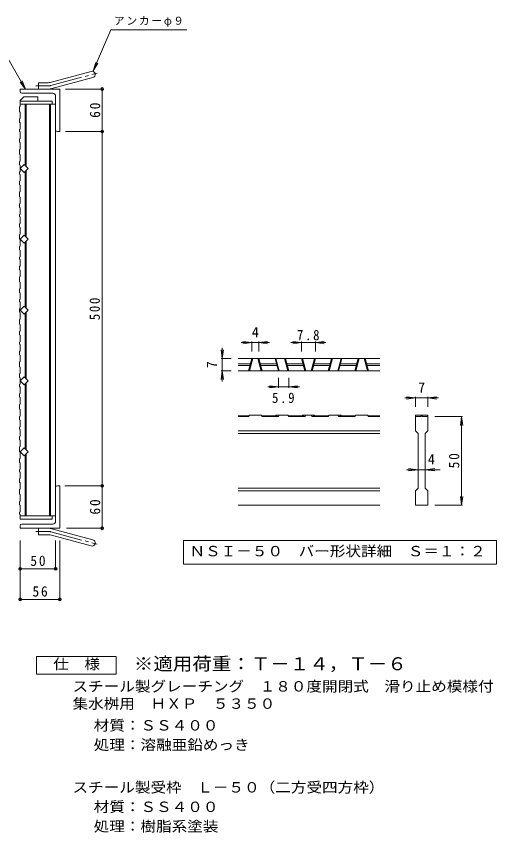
# Model space of a CAD drawing. Units: millimetres, scale not verified, with parts at other scales. Extents: x -726 to 871, y -688 to 653.
# Drawn here: x 193 to 871, y -553 to 600 of the extents above; entities that cross this region are included whole.
import ezdxf
from ezdxf.enums import TextEntityAlignment as Align

# ---------------------------------------------------------------- set-up
doc = ezdxf.new("R2010")
doc.units = ezdxf.units.MM
doc.header["$LTSCALE"] = 5
doc.header["$PDMODE"] = 32
doc.header["$PDSIZE"] = 4
doc.linetypes.add('CHAIN2', pattern=[12, 9, -1, 1, -1])
for name, color, linetype, lineweight in [('B-1', 2, 'Continuous', 9), ('B-2', 3, 'Continuous', 9), ('B-4', 7, 'Continuous', 9), ('B-5', 7, 'Continuous', 9), ('D-0', 7, 'Continuous', 9), ('D-2', 3, 'Continuous', 9), ('D-4', 7, 'Continuous', 9), ('F-4_F-4ﾚｲﾔ', 2, 'Continuous', 9)]:
    doc.layers.add(name, color=color, linetype=linetype, lineweight=lineweight)
doc.layers.add('F-5_F-5ﾚｲﾔ', color=2, linetype='Continuous')
doc.styles.add('ＭＳ ゴシック', font='')
doc.styles.get('ＭＳ ゴシック').set_extended_font_data('MS Gothic')

msp = doc.modelspace()

# ---------------------------------------------------------------- linework, layer by layer
at = {"layer": 'B-1'}
for p, q in [((240.814, 506.376), (299.004, 521.969)), ((243.143, 497.683), (301.334, 513.275)), ((198.669, 493.57), (198.669, 497.07)), ((254.669, 497.07), (198.669, 497.07)), ((224.669, 497.07), (224.669, 506.07)), ((238.484, 506.07), (224.669, 506.07)), ((254.669, 497.07), (254.669, 437.07)), ((244.669, 491.07), (201.169, 491.07)), ((248.669, 487.07), (248.669, 439.57)), ((251.169, 437.07), (254.669, 437.07)), ((248.669, -112.93), (248.669, -65.43)), ((251.169, -62.93), (254.669, -62.93)), ((254.669, -122.93), (254.669, -62.93)), ((198.669, -119.43), (198.669, -122.93)), ((254.669, -122.93), (198.669, -122.93)), ((244.669, -116.93), (201.169, -116.93)), ((224.669, -122.93), (224.669, -131.93)), ((243.143, -123.544), (301.334, -139.136)), ((238.484, -131.93), (224.669, -131.93)), ((240.814, -132.237), (299.004, -147.829))]:
    msp.add_line(p, q, dxfattribs=at)
at = {"layer": 'B-1', "linetype": 'CHAIN2'}
for p, q in [((241.978, 502.03), (307.145, 519.491)), ((238.484, 501.57), (220.864, 501.57)), ((238.484, -127.43), (220.864, -127.43)), ((241.978, -127.89), (307.145, -145.352))]:
    msp.add_line(p, q, dxfattribs=at)
at = {"layer": 'B-1'}
for centre, radius, start, end in [((300.169, 517.622), 4.5, 285.00014, 104.99991), ((238.484, 515.07), 9, 270, 285.00002), ((238.484, 515.07), 18, 270, 285), ((201.169, 493.57), 2.5, 180, 270), ((244.669, 487.07), 4, 0, 90), ((251.169, 439.57), 2.5, 180, 270), ((251.169, -65.43), 2.5, 90, 180), ((244.669, -112.93), 4, 270, 0), ((201.169, -119.43), 2.5, 90, 180), ((238.484, -140.93), 18, 75, 90), ((238.484, -140.93), 9, 74.99998, 90), ((300.169, -143.482), 4.5, 255.00009, 74.99986)]:
    msp.add_arc(centre, radius, start, end, dxfattribs=at)
at = {"layer": 'B-1', "linetype": 'CHAIN2'}
for centre, start, end in [((238.484, 515.07), 270, 284.99995), ((238.484, -140.93), 75.00005, 90)]:
    msp.add_arc(centre, 13.5, start, end, dxfattribs=at)
at = {"layer": 'B-2'}
for p, q in [((198.669, 481.07), (203.669, 486.07)), ((203.669, 486.07), (223.669, 486.07)), ((223.669, 480.07), (223.669, 486.07)), ((198.669, 481.07), (198.669, 480.07)), ((198.669, 480.07), (243.669, 480.07)), ((198.669, 472.336), (198.669, 480.07)), ((198.669, 475.57), (248.669, 475.57)), ((205.669, 389.383), (205.669, 475.57)), ((207.169, 387.883), (207.169, 475.57)), ((240.169, -105.43), (240.169, 475.57)), ((241.669, -105.43), (241.669, 475.57)), ((243.669, 480.07), (243.669, 475.57)), ((248.669, -105.43), (248.669, 475.57)), ((198.669, 472.336), (197.869, 471.819)), ((197.869, 465.102), (197.869, 471.819)), ((197.869, 465.102), (198.669, 464.585)), ((198.669, 464.585), (198.669, 455.461)), ((197.869, 454.943), (198.669, 455.461)), ((197.869, 450.102), (197.869, 454.943)), ((197.869, 450.102), (198.669, 449.585)), ((198.669, 449.585), (198.669, 440.461)), ((197.869, 439.943), (198.669, 440.461)), ((197.869, 439.943), (197.869, 436.978)), ((198.669, 436.461), (197.869, 436.978)), ((197.869, 426.819), (198.669, 427.336)), ((197.869, 426.819), (197.869, 421.978)), ((198.669, 436.461), (198.669, 427.336)), ((197.869, 421.978), (198.669, 421.461)), ((198.669, 421.461), (198.669, 412.336)), ((197.869, 411.819), (198.669, 412.336)), ((197.869, 411.819), (197.869, 405.102)), ((198.669, 404.585), (197.869, 405.102)), ((198.669, 404.585), (198.669, 395.461)), ((197.869, 394.943), (198.669, 395.461)), ((197.869, 390.102), (197.869, 394.943)), ((197.869, 390.102), (198.669, 389.585)), ((197.869, 379.943), (198.669, 380.461)), ((198.669, 389.585), (198.669, 380.461)), ((205.669, 289.384), (205.669, 380.756)), ((207.169, 287.883), (207.169, 382.256)), ((197.869, 379.943), (197.869, 376.978)), ((198.669, 376.461), (197.869, 376.978)), ((198.669, 376.461), (198.669, 367.336)), ((197.869, 366.819), (198.669, 367.336)), ((197.869, 366.819), (197.869, 361.978)), ((197.869, 361.978), (198.669, 361.461)), ((198.669, 361.461), (198.669, 352.336)), ((197.869, 351.819), (198.669, 352.336)), ((197.869, 351.819), (197.869, 345.102)), ((198.669, 344.585), (197.869, 345.102)), ((197.869, 334.943), (198.669, 335.461)), ((197.869, 330.102), (197.869, 334.943)), ((198.669, 344.585), (198.669, 335.461)), ((197.869, 330.102), (198.669, 329.585)), ((198.669, 329.585), (198.669, 320.461)), ((197.869, 319.943), (198.669, 320.461)), ((197.869, 319.943), (197.869, 316.978)), ((198.669, 316.461), (197.869, 316.978)), ((198.669, 316.461), (198.669, 307.336)), ((197.869, 306.819), (198.669, 307.336)), ((197.869, 306.819), (197.869, 301.978)), ((197.869, 301.978), (198.669, 301.461)), ((198.669, 301.461), (198.669, 292.336)), ((197.869, 291.819), (198.669, 292.336)), ((197.869, 291.819), (197.869, 285.102)), ((198.669, 284.585), (197.869, 285.102)), ((198.669, 284.585), (198.669, 275.461)), ((205.669, 189.383), (205.669, 280.756)), ((207.169, 187.883), (207.169, 282.256)), ((197.869, 274.943), (198.669, 275.461)), ((197.869, 270.102), (197.869, 274.943)), ((197.869, 270.102), (198.669, 269.585)), ((198.669, 269.585), (198.669, 260.461)), ((197.869, 259.943), (198.669, 260.461)), ((197.869, 259.943), (197.869, 256.978)), ((198.669, 256.461), (197.869, 256.978)), ((198.669, 256.461), (198.669, 247.336)), ((197.869, 246.819), (198.669, 247.336)), ((197.869, 246.819), (197.869, 241.978)), ((197.869, 241.978), (198.669, 241.461)), ((197.869, 231.819), (198.669, 232.336)), ((197.869, 231.819), (197.869, 225.102)), ((198.669, 241.461), (198.669, 232.336)), ((198.669, 224.585), (197.869, 225.102)), ((198.669, 224.585), (198.669, 215.461)), ((197.869, 214.943), (198.669, 215.461)), ((197.869, 210.102), (197.869, 214.943)), ((197.869, 210.102), (198.669, 209.585)), ((198.669, 209.585), (198.669, 200.461)), ((197.869, 199.943), (198.669, 200.461)), ((197.869, 199.943), (197.869, 196.978)), ((198.669, 196.461), (197.869, 196.978)), ((198.669, 196.461), (198.669, 187.336)), ((197.869, 186.819), (198.669, 187.336)), ((197.869, 186.819), (197.869, 181.978)), ((197.869, 181.978), (198.669, 181.461)), ((198.669, 181.461), (198.669, 172.336)), ((205.669, 89.384), (205.669, 180.756)), ((207.169, 87.883), (207.169, 182.256)), ((197.869, 171.819), (198.669, 172.336)), ((197.869, 171.819), (197.869, 165.102)), ((198.669, 164.585), (197.869, 165.102)), ((198.669, 164.585), (198.669, 155.461)), ((197.869, 154.943), (198.669, 155.461)), ((197.869, 150.102), (197.869, 154.943)), ((197.869, 150.102), (198.669, 149.585)), ((197.869, 139.943), (198.669, 140.461)), ((197.869, 139.943), (197.869, 136.978)), ((198.669, 149.585), (198.669, 140.461)), ((198.669, 136.461), (197.869, 136.978)), ((197.869, 126.819), (198.669, 127.336)), ((197.869, 126.819), (197.869, 121.978)), ((198.669, 136.461), (198.669, 127.336)), ((197.869, 121.978), (198.669, 121.461)), ((198.669, 121.461), (198.669, 112.336)), ((197.869, 111.819), (198.669, 112.336)), ((197.869, 111.819), (197.869, 105.102)), ((198.669, 104.585), (197.869, 105.102)), ((198.669, 104.585), (198.669, 95.461)), ((197.869, 94.943), (198.669, 95.461)), ((197.869, 90.102), (197.869, 94.943)), ((197.869, 90.102), (198.669, 89.585)), ((198.669, 89.585), (198.669, 80.461)), ((205.669, -10.617), (205.669, 80.756)), ((207.169, -12.117), (207.169, 82.256)), ((197.869, 79.943), (198.669, 80.461)), ((197.869, 79.943), (197.869, 76.978)), ((198.669, 76.461), (197.869, 76.978)), ((198.669, 76.461), (198.669, 67.336)), ((197.869, 66.819), (198.669, 67.336)), ((197.869, 66.819), (197.869, 61.978)), ((197.869, 61.978), (198.669, 61.461)), ((198.669, 61.461), (198.669, 52.336)), ((197.869, 51.819), (198.669, 52.336)), ((197.869, 51.819), (197.869, 45.102)), ((198.669, 44.585), (197.869, 45.102)), ((197.869, 34.943), (198.669, 35.461)), ((197.869, 30.102), (197.869, 34.943)), ((198.669, 44.585), (198.669, 35.461)), ((197.869, 30.102), (198.669, 29.585)), ((198.669, 29.585), (198.669, 20.461)), ((197.869, 19.943), (198.669, 20.461)), ((197.869, 19.943), (197.869, 16.978)), ((198.669, 16.461), (197.869, 16.978)), ((198.669, 16.461), (198.669, 7.336)), ((197.869, 6.819), (198.669, 7.336)), ((197.869, 6.819), (197.869, 1.978)), ((197.869, 1.978), (198.669, 1.461)), ((198.669, 1.461), (198.669, -7.664)), ((197.869, -8.181), (198.669, -7.664)), ((197.869, -8.181), (197.869, -14.898)), ((198.669, -15.415), (197.869, -14.898)), ((198.669, -15.415), (198.669, -24.539)), ((205.669, -105.43), (205.669, -19.244)), ((207.169, -105.43), (207.169, -17.744)), ((197.869, -25.057), (198.669, -24.539)), ((197.869, -29.898), (197.869, -25.057)), ((197.869, -29.898), (198.669, -30.415)), ((198.669, -30.415), (198.669, -39.539)), ((197.869, -40.057), (198.669, -39.539)), ((197.869, -40.057), (197.869, -43.022)), ((198.669, -43.539), (197.869, -43.022)), ((198.669, -43.539), (198.669, -52.664)), ((197.869, -53.181), (198.669, -52.664)), ((197.869, -53.181), (197.869, -58.022)), ((197.869, -58.022), (198.669, -58.539)), ((197.869, -68.181), (198.669, -67.664)), ((197.869, -68.181), (197.869, -74.898)), ((198.669, -58.539), (198.669, -67.664)), ((198.669, -75.415), (197.869, -74.898)), ((198.669, -75.415), (198.669, -84.539)), ((197.869, -85.057), (198.669, -84.539)), ((197.869, -89.898), (197.869, -85.057)), ((197.869, -89.898), (198.669, -90.415)), ((198.669, -90.415), (198.669, -99.539)), ((197.869, -100.057), (198.669, -99.539)), ((197.869, -100.057), (197.869, -103.022)), ((198.669, -103.539), (197.869, -103.022)), ((198.669, -103.539), (198.669, -109.93)), ((198.669, -105.43), (248.669, -105.43)), ((198.669, -109.93), (243.669, -109.93)), ((243.669, -109.93), (243.669, -105.43))]:
    msp.add_line(p, q, dxfattribs=at)
for points in [[(209.983, 385.07), (204.326, 390.726), (198.669, 385.07), (204.326, 379.413)], [(209.983, 285.07), (204.326, 290.727), (198.669, 285.07), (204.326, 279.413)], [(209.983, 185.07), (204.326, 190.727), (198.669, 185.07), (204.326, 179.413)], [(209.983, 85.07), (204.326, 90.727), (198.669, 85.07), (204.326, 79.413)], [(209.983, -14.93), (204.326, -9.273), (198.669, -14.93), (204.326, -20.587)]]:
    msp.add_lwpolyline(points, close=True, dxfattribs=at)
at = {"layer": 'B-4'}
for p, q in [((262.83, 497.07), (315.81, 497.07)), ((262.83, 437.07), (315.81, 437.07)), ((261.804, -62.93), (315.81, -62.93)), ((263.954, -122.93), (315.81, -122.93)), ((198.669, -139.979), (198.669, -224.764)), ((248.669, -139.979), (248.669, -181.579)), ((254.669, -139.979), (254.669, -224.764)), ((198.669, -180.079), (248.669, -180.079)), ((198.669, -223.264), (254.669, -223.264))]:
    msp.add_line(p, q, dxfattribs=at)
msp.add_lwpolyline([(314.31, -122.93), (314.31, -62.93), (314.31, 437.07), (314.31, 497.07)], dxfattribs=at)
for p in [(314.31, 497.07), (314.31, 437.07), (314.31, -62.93), (314.31, -122.93), (198.669, -180.079), (248.669, -180.079), (198.669, -223.264), (254.669, -223.264)]:
    msp.add_point(p, dxfattribs=at)
at = {"layer": 'B-5'}
for p, q in [((326.811, 580.738), (434.019, 580.738)), ((301.826, 522.725), (308.227, 533.462)), ((206.165, 497.07), (201.381, 508.618)), ((206.165, 497.07), (198.555, 506.987))]:
    msp.add_line(p, q, dxfattribs=at)
for points in [[(29.104, 580.184), (158.179, 580.184), (206.165, 497.07)], [(326.811, 580.738), (301.826, 522.725), (305.23, 534.752)]]:
    msp.add_lwpolyline(points, dxfattribs=at)
at = {"layer": 'D-0'}
msp.add_lwpolyline([(429.178, -140.25), (429.178, -173.476), (870.832, -173.476), (870.832, -140.25)], close=True, dxfattribs=at)
at = {"layer": 'D-2'}
for p, q in [((706.255, 116.75), (506.255, 116.75)), ((520.708, 99.25), (525.397, 116.75)), ((522.002, 99.25), (526.691, 116.75)), ((538.792, 99.25), (534.103, 116.75)), ((540.086, 99.25), (535.397, 116.75)), ((558.208, 116.75), (562.897, 99.25)), ((559.502, 116.75), (564.191, 99.25)), ((576.292, 99.25), (571.603, 116.75)), ((577.586, 99.25), (572.897, 116.75)), ((595.708, 116.75), (600.397, 99.25)), ((597.002, 116.75), (601.691, 99.25)), ((613.792, 116.75), (609.103, 99.25)), ((615.086, 116.75), (610.397, 99.25)), ((633.208, 99.25), (637.897, 116.75)), ((634.502, 99.25), (639.191, 116.75)), ((651.292, 116.75), (646.603, 99.25)), ((652.586, 116.75), (647.897, 99.25)), ((670.708, 99.25), (675.397, 116.75)), ((672.002, 99.25), (676.691, 116.75)), ((688.792, 99.25), (684.103, 116.75)), ((690.086, 99.25), (685.397, 116.75)), ((506.255, 109.25), (523.388, 109.25)), ((506.255, 106.75), (522.718, 106.75)), ((537.407, 109.25), (560.218, 109.25)), ((538.077, 106.75), (560.888, 106.75)), ((574.907, 109.25), (597.718, 109.25)), ((575.577, 106.75), (598.388, 106.75)), ((612.407, 106.75), (635.218, 106.75)), ((613.077, 109.25), (635.888, 109.25)), ((649.907, 106.75), (672.718, 106.75)), ((650.577, 109.25), (673.388, 109.25)), ((687.407, 109.25), (706.255, 109.25)), ((688.077, 106.75), (706.255, 106.75)), ((706.255, 99.25), (506.255, 99.25)), ((521.355, 35.75), (506.255, 35.75)), ((520.708, 34.75), (506.255, 34.75)), ((520.708, 34.75), (522.002, 36.75)), ((538.792, 36.75), (522.002, 36.75)), ((538.792, 36.75), (540.086, 34.75)), ((560.888, 35.75), (539.439, 35.75)), ((562.897, 34.75), (540.086, 34.75)), ((559.502, 36.75), (558.855, 35.75)), ((576.292, 36.75), (559.502, 36.75)), ((560.888, 35.75), (560.888, 34.75)), ((564.191, 36.75), (562.897, 34.75)), ((576.292, 36.75), (577.586, 34.75)), ((598.388, 35.75), (576.939, 35.75)), ((600.397, 34.75), (577.586, 34.75)), ((596.355, 35.75), (597.002, 36.75)), ((613.792, 36.75), (597.002, 36.75)), ((598.388, 35.75), (598.388, 34.75)), ((600.397, 34.75), (601.691, 36.75)), ((609.103, 36.75), (610.397, 34.75)), ((633.208, 34.75), (610.397, 34.75)), ((612.407, 35.75), (612.407, 34.75)), ((633.855, 35.75), (612.407, 35.75)), ((614.439, 35.75), (613.792, 36.75)), ((634.502, 36.75), (633.208, 34.75)), ((634.502, 36.75), (651.292, 36.75)), ((646.603, 36.75), (647.897, 34.75)), ((670.708, 34.75), (647.897, 34.75)), ((649.907, 35.75), (671.355, 35.75)), ((649.907, 35.75), (649.907, 34.75)), ((651.292, 36.75), (651.939, 35.75)), ((672.002, 36.75), (670.708, 34.75)), ((672.002, 36.75), (688.792, 36.75)), ((690.086, 34.75), (688.792, 36.75)), ((689.439, 35.75), (706.255, 35.75)), ((690.086, 34.75), (706.255, 34.75)), ((756.255, 36.75), (756.255, 34.75)), ((756.255, 14.75), (756.255, 34.75)), ((756.255, 34.75), (763.755, 34.75)), ((764.979, 35.75), (765.03, 35.75)), ((766.255, 34.75), (773.755, 34.75)), ((773.755, 34.75), (773.755, 14.75)), ((706.255, 14.75), (506.255, 14.75)), ((756.255, 14.75), (760.004, 11)), ((770.004, 11), (773.755, 14.75)), ((706.255, 11), (506.255, 11)), ((760.004, -66.5), (760.004, 11)), ((770.004, 11), (770.004, -66.5)), ((706.255, -66.5), (506.255, -66.5)), ((756.255, -70.25), (760.004, -66.5)), ((770.004, -66.5), (773.755, -70.25)), ((706.255, -70.25), (506.255, -70.25)), ((756.255, -90.25), (756.255, -70.25)), ((773.755, -70.25), (773.755, -90.25)), ((706.255, -90.25), (506.255, -90.25)), ((773.755, -90.25), (756.255, -90.25))]:
    msp.add_line(p, q, dxfattribs=at)
msp.add_lwpolyline([(756.255, 36.75), (773.755, 36.75), (773.755, 34.75)], dxfattribs=at)
for centre, start, end in [((764.979, 34.5), 90, 168.46303), ((765.03, 34.5), 11.53696, 90)]:
    msp.add_arc(centre, 1.25, start, end, dxfattribs=at)
at = {"layer": 'D-4'}
for p, q in [((525.397, 139.25), (510.397, 139.25)), ((525.397, 139.25), (513.004, 140.882)), ((525.397, 139.25), (513.004, 137.618)), ((525.397, 140.75), (525.397, 126.75)), ((525.397, 139.25), (535.397, 139.25)), ((535.397, 139.25), (547.79, 140.882)), ((535.397, 140.75), (535.397, 126.75)), ((535.397, 139.25), (547.79, 137.618)), ((535.397, 139.25), (550.397, 139.25)), ((595.708, 139.25), (580.708, 139.25)), ((595.708, 139.25), (583.315, 140.882)), ((595.708, 139.25), (583.315, 137.618)), ((595.708, 140.75), (595.708, 126.75)), ((595.708, 139.25), (615.086, 139.25)), ((615.086, 139.25), (627.479, 140.882)), ((615.086, 140.75), (615.086, 126.75)), ((615.086, 139.25), (627.479, 137.618)), ((615.086, 139.25), (630.086, 139.25)), ((483.755, 116.75), (482.123, 129.143)), ((483.755, 116.75), (483.755, 131.75)), ((483.755, 116.75), (485.386, 129.143)), ((482.255, 116.75), (496.255, 116.75)), ((483.755, 116.75), (483.755, 99.25)), ((483.755, 99.25), (482.123, 86.857)), ((482.255, 99.25), (496.255, 99.25)), ((483.755, 99.25), (485.386, 86.857)), ((483.755, 99.25), (483.755, 84.25)), ((562.897, 75.25), (562.897, 89.25)), ((577.586, 75.25), (577.586, 89.25)), ((562.897, 76.75), (547.897, 76.75)), ((562.897, 76.75), (550.504, 78.381)), ((562.897, 76.75), (550.504, 75.118)), ((577.586, 76.75), (589.979, 75.118)), ((577.586, 76.75), (592.586, 76.75)), ((756.255, 61), (741.255, 61)), ((756.255, 61), (743.862, 62.631)), ((756.255, 61), (743.862, 59.368)), ((756.255, 62.5), (756.255, 48.5)), ((773.755, 61), (756.255, 61)), ((773.755, 61), (786.148, 62.631)), ((773.755, 62.5), (773.755, 48.5)), ((773.755, 61), (786.148, 59.368)), ((773.755, 61), (788.755, 61)), ((822.755, 34.75), (783.755, 34.75)), ((821.255, 34.75), (819.623, 22.357)), ((821.255, 34.75), (822.886, 22.357)), ((821.255, -90.25), (821.255, 34.75)), ((760.004, -40.25), (743.754, -40.25)), ((760.004, -40.25), (746.361, -38.618)), ((760.004, -40.25), (746.361, -41.882)), ((770.004, -40.25), (760.004, -40.25)), ((770.004, -40.25), (783.647, -38.618)), ((770.004, -40.25), (783.647, -41.882)), ((770.004, -40.25), (791.254, -40.25)), ((821.255, -90.25), (819.623, -77.857)), ((821.255, -90.25), (822.886, -77.857)), ((822.755, -90.25), (783.755, -90.25))]:
    msp.add_line(p, q, dxfattribs=at)
msp.add_lwpolyline([(562.897, 76.75), (577.586, 76.75), (589.979, 78.381)], dxfattribs=at)
at = {"layer": 'F-4_F-4ﾚｲﾔ'}
msp.add_lwpolyline([(221.517, -328.794), (221.517, -303.793), (334.016, -303.793), (334.016, -328.794)], close=True, dxfattribs=at)

# ---------------------------------------------------------------- texts
at = {"layer": 'B-4', "color": 2, "char_height": 14.66, "attachment_point": 7, "rotation": 90, "style": 'ＭＳ ゴシック'}
for s, insert in [('\\T1.27;\\W0.95;60', (311.81, 456.445)), ('\\T1.27;\\W0.9;500', (311.31, 170.82)), ('\\T1.27;\\W0.95;60', (311.81, -103.555))]:
    msp.add_mtext(s, dxfattribs=dict(at, insert=insert))
at = {"layer": 'B-4', "color": 2, "char_height": 14.66, "attachment_point": 7, "style": 'ＭＳ ゴシック'}
for s, insert in [('\\T1.27;\\W0.95;50', (213.044, -176.303)), ('\\T1.27;\\W0.95;56', (216.044, -219.487))]:
    msp.add_mtext(s, dxfattribs=dict(at, insert=insert))
at = {"layer": 'B-5', "insert": (331.153, 584.908), "char_height": 11, "attachment_point": 7, "style": 'ＭＳ ゴシック'}
msp.add_mtext('\\T1.17;アンカーφ９', dxfattribs=at)
at = {"layer": 'D-0', "color": 2, "style": 'ＭＳ ゴシック', "width": 1.1}
msp.add_text('ＮＳＩ－５０\u3000バー形状詳細\u3000Ｓ＝１：２', height=14.66, dxfattribs=at).set_placement((437.505, -166.863), align=Align.BOTTOM_LEFT)
at = {"layer": 'D-4', "color": 2, "style": 'ＭＳ ゴシック'}
for s, p in [('4', (525.397, 142.25)), ('7', (760.005, 64)), ('4', (773.754, -37.25))]:
    msp.add_text(s, height=14.66, dxfattribs=at).set_placement(p, align=Align.BOTTOM_LEFT)
msp.add_text('7', height=14.66, rotation=90, dxfattribs=at).set_placement((480.755, 103), align=Align.BOTTOM_LEFT)
at = {"layer": 'D-4', "color": 2, "char_height": 14.66, "attachment_point": 7, "style": 'ＭＳ ゴシック'}
for s, insert in [('\\T1.27;\\W0.9;7.8', (589.147, 142.25)), ('\\T1.27;\\W0.9;5.9', (553.992, 53.75))]:
    msp.add_mtext(s, dxfattribs=dict(at, insert=insert))
at = {"layer": 'D-4', "color": 2, "insert": (818.255, -38.375), "char_height": 14.66, "attachment_point": 7, "rotation": 90, "style": 'ＭＳ ゴシック'}
msp.add_mtext('\\T1.27;\\W0.95;50', dxfattribs=at)
at = {"layer": 'F-4_F-4ﾚｲﾔ', "style": 'ＭＳ ゴシック', "width": 1.1}
for s, p in [('仕\u3000様', (245.266, -326.294)), ('スチール製グレーチング\u3000１８０度開閉式\u3000滑り止め模様付', (272.561, -357.754)), ('集水桝用\u3000ＨＸＰ\u3000５３５０', (272.561, -382.127)), ('材質：ＳＳ４００', (302.417, -412.779)), ('処理：溶融亜鉛めっき', (302.417, -440.279)), ('スチール製受枠\u3000Ｌ－５０（二方受四方枠）', (272.562, -500.28)), ('材質：ＳＳ４００', (302.417, -527.78)), ('処理：樹脂系塗装', (302.417, -555.28))]:
    msp.add_text(s, height=14.66, dxfattribs=at).set_placement(p, align=Align.BOTTOM_LEFT)
at = {"layer": 'F-5_F-5ﾚｲﾔ', "color": 3, "style": 'ＭＳ ゴシック', "width": 1.1}
msp.add_text('※適用荷重：Ｔ－１４，Ｔ－６', height=18.33, dxfattribs=at).set_placement((359.016, -328.794), align=Align.BOTTOM_LEFT)

doc.saveas('drawing.dxf')
